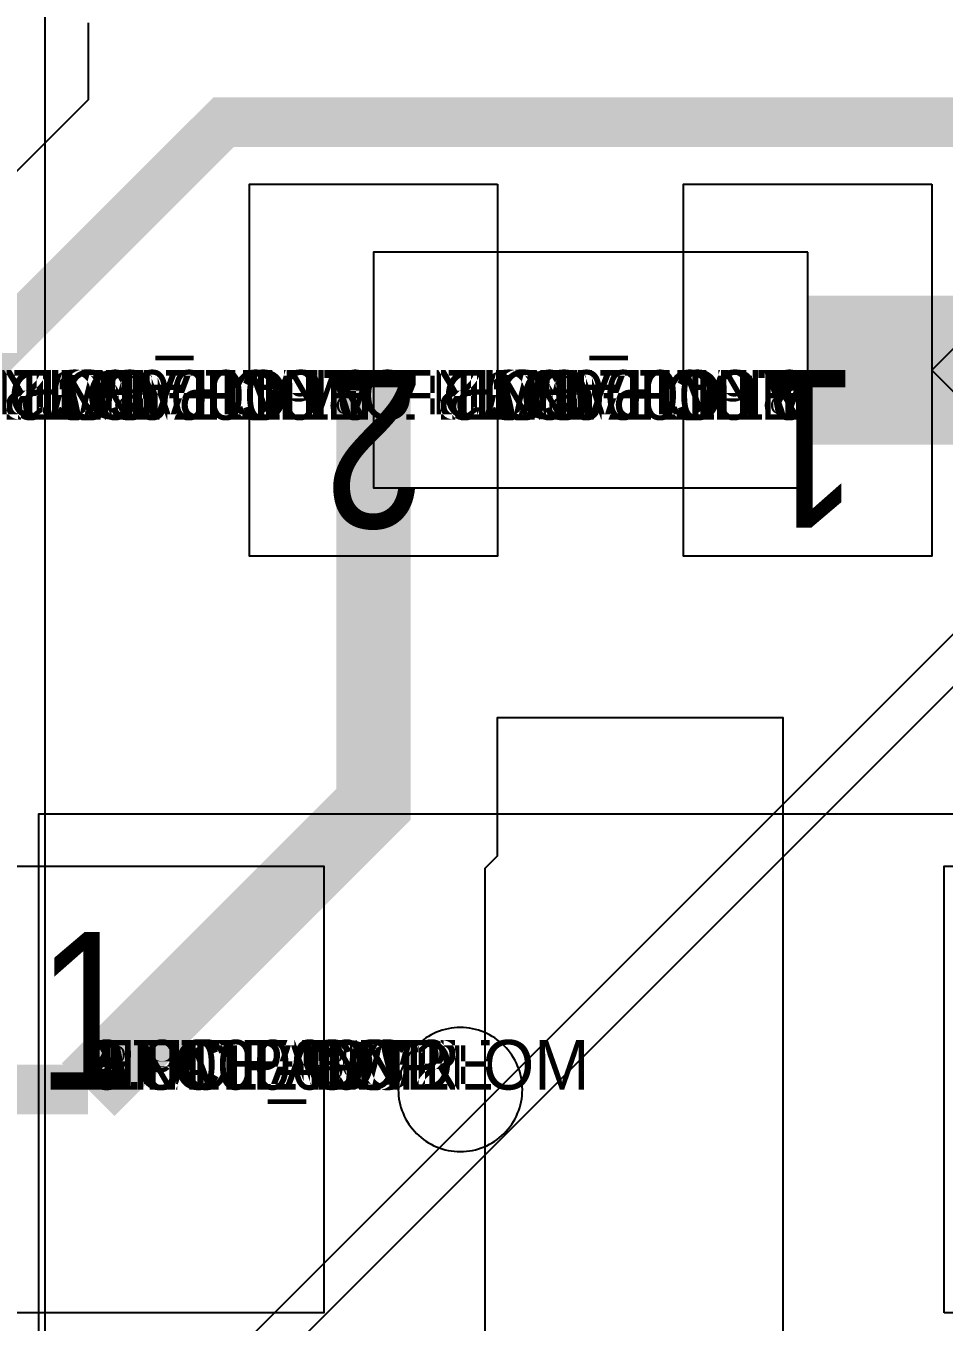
# Model space of a CAD drawing. Extents: x 0 to 323, y 0 to 320.
# Drawn here: x 108.55 to 112.25, y 93.26 to 98.49 of the extents above; entities that cross this region are included whole.
import ezdxf
from ezdxf.enums import TextEntityAlignment as Align

# ---------------------------------------------------------------- set-up
doc = ezdxf.new("R2010")
doc.units = 0
doc.header["$MEASUREMENT"] = 0
doc.layers.get('0').update_dxf_attribs({"linetype": 'CONTINUOUS'})
for name, color, linetype in [('CDN_FIGURES', 7, 'CONTINUOUS'), ('ETCH_BOTTOM', 7, 'CONTINUOUS'), ('ETCH_INT1', 4, 'CONTINUOUS'), ('ETCH_TOP', 2, 'CONTINUOUS'), ('MANUFACTURING_NCLEGEND-1-6', 8, 'CONTINUOUS'), ('PACKAGE_GEOMETRY_ASSEMBLY_TOP', 11, 'CONTINUOUS'), ('PACKAGE_GEOMETRY_PIN_NUMBER', 9, 'CONTINUOUS')]:
    doc.layers.add(name, color=color, linetype=linetype)

# ---------------------------------------------------------------- blocks, each defined once
blk = doc.blocks.new('FIGURE_DIAMOND')
at = {"layer": 'CDN_FIGURES'}
blk.add_lwpolyline([(-0.5, 0), (0, 0.5), (0.5, 0), (0, -0.5)], close=True, dxfattribs=at)
blk = doc.blocks.new('PAD_INFO')
for tag in ['SHAPE_TYPE', 'PAD_HEIGHT', 'PAD_LAYER', 'PAD_TYPE', 'PAD_WIDTH']:
    blk.add_attdef(tag, (0, 0), '', height=0.2)
at = {"flags": 2}
blk.add_attdef('CDN_TYPE', (0, 0), '', height=0.2, dxfattribs=at)
blk = doc.blocks.new('DRILL_INFO')
at = {"flags": 2}
blk.add_attdef('CDN_TYPE', (0, 0), '', height=0.2, dxfattribs=at)
for tag in ['FSHAPE', 'FCHAR', 'DRILL_HEIGHT', 'DIAMETER', 'PLATED', 'DRILL_WIDTH']:
    blk.add_attdef(tag, (0, 0), '', height=0.2)
blk = doc.blocks.new('RC1900X1800TS')
at = {"layer": 'ETCH_TOP'}
blk.add_lwpolyline([(-0.95, -0.9), (-0.95, 0.9), (0.95, 0.9), (0.95, -0.9)], close=True, dxfattribs=at)
ref = blk.add_blockref('PAD_INFO', (0, 0))
ref.add_attrib('PAD_LAYER', 'ETCH_TOP', (0, 0), dxfattribs={"height": 0.2})
ref.add_attrib('SHAPE_TYPE', 'NULL', (0, 0), dxfattribs={"height": 0.2})
ref.add_attrib('PAD_TYPE', 'ANTIPAD', (0, 0), dxfattribs={"height": 0.2})
ref.add_attrib('PAD_WIDTH', '0.000000', (0, 0), dxfattribs={"height": 0.2})
ref.add_attrib('PAD_HEIGHT', '0.000000', (0, 0), dxfattribs={"height": 0.2})
ref = blk.add_blockref('PAD_INFO', (0, 0))
ref.add_attrib('PAD_LAYER', 'ETCH_GND', (0, 0), dxfattribs={"height": 0.2})
ref.add_attrib('SHAPE_TYPE', 'NULL', (0, 0), dxfattribs={"height": 0.2})
ref.add_attrib('PAD_TYPE', 'ANTIPAD', (0, 0), dxfattribs={"height": 0.2})
ref.add_attrib('PAD_WIDTH', '0.000000', (0, 0), dxfattribs={"height": 0.2})
ref.add_attrib('PAD_HEIGHT', '0.000000', (0, 0), dxfattribs={"height": 0.2})
ref = blk.add_blockref('PAD_INFO', (0, 0))
ref.add_attrib('PAD_LAYER', 'ETCH_INT1', (0, 0), dxfattribs={"height": 0.2})
ref.add_attrib('SHAPE_TYPE', 'NULL', (0, 0), dxfattribs={"height": 0.2})
ref.add_attrib('PAD_TYPE', 'ANTIPAD', (0, 0), dxfattribs={"height": 0.2})
ref.add_attrib('PAD_WIDTH', '0.000000', (0, 0), dxfattribs={"height": 0.2})
ref.add_attrib('PAD_HEIGHT', '0.000000', (0, 0), dxfattribs={"height": 0.2})
ref = blk.add_blockref('PAD_INFO', (0, 0))
ref.add_attrib('PAD_LAYER', 'ETCH_INT2', (0, 0), dxfattribs={"height": 0.2})
ref.add_attrib('SHAPE_TYPE', 'NULL', (0, 0), dxfattribs={"height": 0.2})
ref.add_attrib('PAD_TYPE', 'ANTIPAD', (0, 0), dxfattribs={"height": 0.2})
ref.add_attrib('PAD_WIDTH', '0.000000', (0, 0), dxfattribs={"height": 0.2})
ref.add_attrib('PAD_HEIGHT', '0.000000', (0, 0), dxfattribs={"height": 0.2})
ref = blk.add_blockref('PAD_INFO', (0, 0))
ref.add_attrib('PAD_LAYER', 'ETCH_PWR', (0, 0), dxfattribs={"height": 0.2})
ref.add_attrib('SHAPE_TYPE', 'NULL', (0, 0), dxfattribs={"height": 0.2})
ref.add_attrib('PAD_TYPE', 'ANTIPAD', (0, 0), dxfattribs={"height": 0.2})
ref.add_attrib('PAD_WIDTH', '0.000000', (0, 0), dxfattribs={"height": 0.2})
ref.add_attrib('PAD_HEIGHT', '0.000000', (0, 0), dxfattribs={"height": 0.2})
ref = blk.add_blockref('PAD_INFO', (0, 0))
ref.add_attrib('PAD_LAYER', 'ETCH_BOTTOM', (0, 0), dxfattribs={"height": 0.2})
ref.add_attrib('SHAPE_TYPE', 'NULL', (0, 0), dxfattribs={"height": 0.2})
ref.add_attrib('PAD_TYPE', 'ANTIPAD', (0, 0), dxfattribs={"height": 0.2})
ref.add_attrib('PAD_WIDTH', '0.000000', (0, 0), dxfattribs={"height": 0.2})
ref.add_attrib('PAD_HEIGHT', '0.000000', (0, 0), dxfattribs={"height": 0.2})
ref = blk.add_blockref('PAD_INFO', (0, 0))
ref.add_attrib('PAD_LAYER', 'ETCH_TOP', (0, 0), dxfattribs={"height": 0.2})
ref.add_attrib('SHAPE_TYPE', 'NULL', (0, 0), dxfattribs={"height": 0.2})
ref.add_attrib('PAD_TYPE', 'THERMAL', (0, 0), dxfattribs={"height": 0.2})
ref.add_attrib('PAD_WIDTH', '0.000000', (0, 0), dxfattribs={"height": 0.2})
ref.add_attrib('PAD_HEIGHT', '0.000000', (0, 0), dxfattribs={"height": 0.2})
ref = blk.add_blockref('PAD_INFO', (0, 0))
ref.add_attrib('PAD_LAYER', 'ETCH_GND', (0, 0), dxfattribs={"height": 0.2})
ref.add_attrib('SHAPE_TYPE', 'NULL', (0, 0), dxfattribs={"height": 0.2})
ref.add_attrib('PAD_TYPE', 'THERMAL', (0, 0), dxfattribs={"height": 0.2})
ref.add_attrib('PAD_WIDTH', '0.000000', (0, 0), dxfattribs={"height": 0.2})
ref.add_attrib('PAD_HEIGHT', '0.000000', (0, 0), dxfattribs={"height": 0.2})
ref = blk.add_blockref('PAD_INFO', (0, 0))
ref.add_attrib('PAD_LAYER', 'ETCH_INT1', (0, 0), dxfattribs={"height": 0.2})
ref.add_attrib('SHAPE_TYPE', 'NULL', (0, 0), dxfattribs={"height": 0.2})
ref.add_attrib('PAD_TYPE', 'THERMAL', (0, 0), dxfattribs={"height": 0.2})
ref.add_attrib('PAD_WIDTH', '0.000000', (0, 0), dxfattribs={"height": 0.2})
ref.add_attrib('PAD_HEIGHT', '0.000000', (0, 0), dxfattribs={"height": 0.2})
ref = blk.add_blockref('PAD_INFO', (0, 0))
ref.add_attrib('PAD_LAYER', 'ETCH_INT2', (0, 0), dxfattribs={"height": 0.2})
ref.add_attrib('SHAPE_TYPE', 'NULL', (0, 0), dxfattribs={"height": 0.2})
ref.add_attrib('PAD_TYPE', 'THERMAL', (0, 0), dxfattribs={"height": 0.2})
ref.add_attrib('PAD_WIDTH', '0.000000', (0, 0), dxfattribs={"height": 0.2})
ref.add_attrib('PAD_HEIGHT', '0.000000', (0, 0), dxfattribs={"height": 0.2})
ref = blk.add_blockref('PAD_INFO', (0, 0))
ref.add_attrib('PAD_LAYER', 'ETCH_PWR', (0, 0), dxfattribs={"height": 0.2})
ref.add_attrib('SHAPE_TYPE', 'NULL', (0, 0), dxfattribs={"height": 0.2})
ref.add_attrib('PAD_TYPE', 'THERMAL', (0, 0), dxfattribs={"height": 0.2})
ref.add_attrib('PAD_WIDTH', '0.000000', (0, 0), dxfattribs={"height": 0.2})
ref.add_attrib('PAD_HEIGHT', '0.000000', (0, 0), dxfattribs={"height": 0.2})
ref = blk.add_blockref('PAD_INFO', (0, 0))
ref.add_attrib('PAD_LAYER', 'ETCH_BOTTOM', (0, 0), dxfattribs={"height": 0.2})
ref.add_attrib('SHAPE_TYPE', 'NULL', (0, 0), dxfattribs={"height": 0.2})
ref.add_attrib('PAD_TYPE', 'THERMAL', (0, 0), dxfattribs={"height": 0.2})
ref.add_attrib('PAD_WIDTH', '0.000000', (0, 0), dxfattribs={"height": 0.2})
ref.add_attrib('PAD_HEIGHT', '0.000000', (0, 0), dxfattribs={"height": 0.2})
ref = blk.add_blockref('PAD_INFO', (0, 0))
ref.add_attrib('PAD_LAYER', 'ETCH_GND', (0, 0), dxfattribs={"height": 0.2})
ref.add_attrib('SHAPE_TYPE', 'NULL', (0, 0), dxfattribs={"height": 0.2})
ref.add_attrib('PAD_TYPE', 'REGULAR', (0, 0), dxfattribs={"height": 0.2})
ref.add_attrib('PAD_WIDTH', '0.000000', (0, 0), dxfattribs={"height": 0.2})
ref.add_attrib('PAD_HEIGHT', '0.000000', (0, 0), dxfattribs={"height": 0.2})
ref = blk.add_blockref('PAD_INFO', (0, 0))
ref.add_attrib('PAD_LAYER', 'ETCH_INT1', (0, 0), dxfattribs={"height": 0.2})
ref.add_attrib('SHAPE_TYPE', 'NULL', (0, 0), dxfattribs={"height": 0.2})
ref.add_attrib('PAD_TYPE', 'REGULAR', (0, 0), dxfattribs={"height": 0.2})
ref.add_attrib('PAD_WIDTH', '0.000000', (0, 0), dxfattribs={"height": 0.2})
ref.add_attrib('PAD_HEIGHT', '0.000000', (0, 0), dxfattribs={"height": 0.2})
ref = blk.add_blockref('PAD_INFO', (0, 0))
ref.add_attrib('PAD_LAYER', 'ETCH_INT2', (0, 0), dxfattribs={"height": 0.2})
ref.add_attrib('SHAPE_TYPE', 'NULL', (0, 0), dxfattribs={"height": 0.2})
ref.add_attrib('PAD_TYPE', 'REGULAR', (0, 0), dxfattribs={"height": 0.2})
ref.add_attrib('PAD_WIDTH', '0.000000', (0, 0), dxfattribs={"height": 0.2})
ref.add_attrib('PAD_HEIGHT', '0.000000', (0, 0), dxfattribs={"height": 0.2})
ref = blk.add_blockref('PAD_INFO', (0, 0))
ref.add_attrib('PAD_LAYER', 'ETCH_PWR', (0, 0), dxfattribs={"height": 0.2})
ref.add_attrib('SHAPE_TYPE', 'NULL', (0, 0), dxfattribs={"height": 0.2})
ref.add_attrib('PAD_TYPE', 'REGULAR', (0, 0), dxfattribs={"height": 0.2})
ref.add_attrib('PAD_WIDTH', '0.000000', (0, 0), dxfattribs={"height": 0.2})
ref.add_attrib('PAD_HEIGHT', '0.000000', (0, 0), dxfattribs={"height": 0.2})
ref = blk.add_blockref('PAD_INFO', (0, 0))
ref.add_attrib('PAD_LAYER', 'ETCH_BOTTOM', (0, 0), dxfattribs={"height": 0.2})
ref.add_attrib('SHAPE_TYPE', 'NULL', (0, 0), dxfattribs={"height": 0.2})
ref.add_attrib('PAD_TYPE', 'REGULAR', (0, 0), dxfattribs={"height": 0.2})
ref.add_attrib('PAD_WIDTH', '0.000000', (0, 0), dxfattribs={"height": 0.2})
ref.add_attrib('PAD_HEIGHT', '0.000000', (0, 0), dxfattribs={"height": 0.2})
ref = blk.add_blockref('DRILL_INFO', (0, 0))
ref.add_attrib('DIAMETER', '0.000000', (0, 0), dxfattribs={"height": 0.2})
ref.add_attrib('PLATED', 'PLATED', (0, 0), dxfattribs={"height": 0.2})
ref.add_attrib('FSHAPE', 'NULL', (0, 0), dxfattribs={"height": 0.2})
ref.add_attrib('DRILL_WIDTH', '0.000000', (0, 0), dxfattribs={"height": 0.2})
ref.add_attrib('DRILL_HEIGHT', '0.000000', (0, 0), dxfattribs={"height": 0.2})
ref = blk.add_blockref('PAD_INFO', (0, 0))
ref.add_attrib('PAD_LAYER', 'ETCH_TOP', (0, 0), dxfattribs={"height": 0.2})
ref.add_attrib('SHAPE_TYPE', 'RECTANGLE', (0, 0), dxfattribs={"height": 0.2})
ref.add_attrib('PAD_TYPE', 'REGULAR', (0, 0), dxfattribs={"height": 0.2})
ref.add_attrib('PAD_WIDTH', '1.900000', (0, 0), dxfattribs={"height": 0.2})
ref.add_attrib('PAD_HEIGHT', '1.800000', (0, 0), dxfattribs={"height": 0.2})
for tag in ['CDN_TYPE', 'PIN']:
    blk.add_attdef(tag, (0, 0), '', height=0.2)
at = {"flags": 2}
for tag in ['PSTKNAME', 'BBV']:
    blk.add_attdef(tag, (0, 0), '', height=0.2, dxfattribs=at)
blk = doc.blocks.new('F236')
at = {"layer": 'PACKAGE_GEOMETRY_ASSEMBLY_TOP'}
blk.add_lwpolyline([(-0.2, -6.19), (4.6, -6.19), (4.6, 1.11), (-0.2, 1.11)], close=True, dxfattribs=at)
blk.add_lwpolyline([(1.5, 0.25, 0.414214), (1.25, 0, 0.414214), (1.5, -0.25, 0.414214), (1.75, 0, 0.414214), (1.5, 0.25)], format="xyb", close=True, dxfattribs=at)
at = {"layer": 'ETCH_TOP'}
ref = blk.add_blockref('RC1900X1800TS', (0, 0), dxfattribs=at)
ref.add_attrib('CDN_TYPE', 'PIN', (0, 0), dxfattribs={"height": 0.2})
ref.add_attrib('PIN', '1', (0, 0), dxfattribs={"height": 0.2})
ref = blk.add_blockref('RC1900X1800TS', (4.4, 0), dxfattribs=at)
ref.add_attrib('CDN_TYPE', 'PIN', (0, 0), dxfattribs={"height": 0.2})
ref.add_attrib('PIN', '4', (0, 0), dxfattribs={"height": 0.2})
ref = blk.add_blockref('RC1900X1800TS', (0, -5.08), dxfattribs=at)
ref.add_attrib('CDN_TYPE', 'PIN', (0, 0), dxfattribs={"height": 0.2})
ref.add_attrib('PIN', '2', (0, 0), dxfattribs={"height": 0.2})
ref = blk.add_blockref('RC1900X1800TS', (4.4, -5.08), dxfattribs=at)
ref.add_attrib('CDN_TYPE', 'PIN', (0, 0), dxfattribs={"height": 0.2})
ref.add_attrib('PIN', '3', (0, 0), dxfattribs={"height": 0.2})
at = {"flags": 2}
for tag in ['SYMBOL_TYPE', 'CDN_TYPE', 'REFDES']:
    blk.add_attdef(tag, (0, 0), '', height=0.2, dxfattribs=at)
blk = doc.blocks.new('RC1000X1500TS')
at = {"layer": 'ETCH_TOP'}
blk.add_lwpolyline([(-0.5, -0.75), (-0.5, 0.75), (0.5, 0.75), (0.5, -0.75)], close=True, dxfattribs=at)
ref = blk.add_blockref('PAD_INFO', (0, 0))
ref.add_attrib('PAD_LAYER', 'ETCH_TOP', (0, 0), dxfattribs={"height": 0.2})
ref.add_attrib('SHAPE_TYPE', 'NULL', (0, 0), dxfattribs={"height": 0.2})
ref.add_attrib('PAD_TYPE', 'ANTIPAD', (0, 0), dxfattribs={"height": 0.2})
ref.add_attrib('PAD_WIDTH', '0.000000', (0, 0), dxfattribs={"height": 0.2})
ref.add_attrib('PAD_HEIGHT', '0.000000', (0, 0), dxfattribs={"height": 0.2})
ref = blk.add_blockref('PAD_INFO', (0, 0))
ref.add_attrib('PAD_LAYER', 'ETCH_GND', (0, 0), dxfattribs={"height": 0.2})
ref.add_attrib('SHAPE_TYPE', 'NULL', (0, 0), dxfattribs={"height": 0.2})
ref.add_attrib('PAD_TYPE', 'ANTIPAD', (0, 0), dxfattribs={"height": 0.2})
ref.add_attrib('PAD_WIDTH', '0.000000', (0, 0), dxfattribs={"height": 0.2})
ref.add_attrib('PAD_HEIGHT', '0.000000', (0, 0), dxfattribs={"height": 0.2})
ref = blk.add_blockref('PAD_INFO', (0, 0))
ref.add_attrib('PAD_LAYER', 'ETCH_INT1', (0, 0), dxfattribs={"height": 0.2})
ref.add_attrib('SHAPE_TYPE', 'NULL', (0, 0), dxfattribs={"height": 0.2})
ref.add_attrib('PAD_TYPE', 'ANTIPAD', (0, 0), dxfattribs={"height": 0.2})
ref.add_attrib('PAD_WIDTH', '0.000000', (0, 0), dxfattribs={"height": 0.2})
ref.add_attrib('PAD_HEIGHT', '0.000000', (0, 0), dxfattribs={"height": 0.2})
ref = blk.add_blockref('PAD_INFO', (0, 0))
ref.add_attrib('PAD_LAYER', 'ETCH_INT2', (0, 0), dxfattribs={"height": 0.2})
ref.add_attrib('SHAPE_TYPE', 'NULL', (0, 0), dxfattribs={"height": 0.2})
ref.add_attrib('PAD_TYPE', 'ANTIPAD', (0, 0), dxfattribs={"height": 0.2})
ref.add_attrib('PAD_WIDTH', '0.000000', (0, 0), dxfattribs={"height": 0.2})
ref.add_attrib('PAD_HEIGHT', '0.000000', (0, 0), dxfattribs={"height": 0.2})
ref = blk.add_blockref('PAD_INFO', (0, 0))
ref.add_attrib('PAD_LAYER', 'ETCH_PWR', (0, 0), dxfattribs={"height": 0.2})
ref.add_attrib('SHAPE_TYPE', 'NULL', (0, 0), dxfattribs={"height": 0.2})
ref.add_attrib('PAD_TYPE', 'ANTIPAD', (0, 0), dxfattribs={"height": 0.2})
ref.add_attrib('PAD_WIDTH', '0.000000', (0, 0), dxfattribs={"height": 0.2})
ref.add_attrib('PAD_HEIGHT', '0.000000', (0, 0), dxfattribs={"height": 0.2})
ref = blk.add_blockref('PAD_INFO', (0, 0))
ref.add_attrib('PAD_LAYER', 'ETCH_BOTTOM', (0, 0), dxfattribs={"height": 0.2})
ref.add_attrib('SHAPE_TYPE', 'NULL', (0, 0), dxfattribs={"height": 0.2})
ref.add_attrib('PAD_TYPE', 'ANTIPAD', (0, 0), dxfattribs={"height": 0.2})
ref.add_attrib('PAD_WIDTH', '0.000000', (0, 0), dxfattribs={"height": 0.2})
ref.add_attrib('PAD_HEIGHT', '0.000000', (0, 0), dxfattribs={"height": 0.2})
ref = blk.add_blockref('PAD_INFO', (0, 0))
ref.add_attrib('PAD_LAYER', 'ETCH_TOP', (0, 0), dxfattribs={"height": 0.2})
ref.add_attrib('SHAPE_TYPE', 'NULL', (0, 0), dxfattribs={"height": 0.2})
ref.add_attrib('PAD_TYPE', 'THERMAL', (0, 0), dxfattribs={"height": 0.2})
ref.add_attrib('PAD_WIDTH', '0.000000', (0, 0), dxfattribs={"height": 0.2})
ref.add_attrib('PAD_HEIGHT', '0.000000', (0, 0), dxfattribs={"height": 0.2})
ref = blk.add_blockref('PAD_INFO', (0, 0))
ref.add_attrib('PAD_LAYER', 'ETCH_GND', (0, 0), dxfattribs={"height": 0.2})
ref.add_attrib('SHAPE_TYPE', 'NULL', (0, 0), dxfattribs={"height": 0.2})
ref.add_attrib('PAD_TYPE', 'THERMAL', (0, 0), dxfattribs={"height": 0.2})
ref.add_attrib('PAD_WIDTH', '0.000000', (0, 0), dxfattribs={"height": 0.2})
ref.add_attrib('PAD_HEIGHT', '0.000000', (0, 0), dxfattribs={"height": 0.2})
ref = blk.add_blockref('PAD_INFO', (0, 0))
ref.add_attrib('PAD_LAYER', 'ETCH_INT1', (0, 0), dxfattribs={"height": 0.2})
ref.add_attrib('SHAPE_TYPE', 'NULL', (0, 0), dxfattribs={"height": 0.2})
ref.add_attrib('PAD_TYPE', 'THERMAL', (0, 0), dxfattribs={"height": 0.2})
ref.add_attrib('PAD_WIDTH', '0.000000', (0, 0), dxfattribs={"height": 0.2})
ref.add_attrib('PAD_HEIGHT', '0.000000', (0, 0), dxfattribs={"height": 0.2})
ref = blk.add_blockref('PAD_INFO', (0, 0))
ref.add_attrib('PAD_LAYER', 'ETCH_INT2', (0, 0), dxfattribs={"height": 0.2})
ref.add_attrib('SHAPE_TYPE', 'NULL', (0, 0), dxfattribs={"height": 0.2})
ref.add_attrib('PAD_TYPE', 'THERMAL', (0, 0), dxfattribs={"height": 0.2})
ref.add_attrib('PAD_WIDTH', '0.000000', (0, 0), dxfattribs={"height": 0.2})
ref.add_attrib('PAD_HEIGHT', '0.000000', (0, 0), dxfattribs={"height": 0.2})
ref = blk.add_blockref('PAD_INFO', (0, 0))
ref.add_attrib('PAD_LAYER', 'ETCH_PWR', (0, 0), dxfattribs={"height": 0.2})
ref.add_attrib('SHAPE_TYPE', 'NULL', (0, 0), dxfattribs={"height": 0.2})
ref.add_attrib('PAD_TYPE', 'THERMAL', (0, 0), dxfattribs={"height": 0.2})
ref.add_attrib('PAD_WIDTH', '0.000000', (0, 0), dxfattribs={"height": 0.2})
ref.add_attrib('PAD_HEIGHT', '0.000000', (0, 0), dxfattribs={"height": 0.2})
ref = blk.add_blockref('PAD_INFO', (0, 0))
ref.add_attrib('PAD_LAYER', 'ETCH_BOTTOM', (0, 0), dxfattribs={"height": 0.2})
ref.add_attrib('SHAPE_TYPE', 'NULL', (0, 0), dxfattribs={"height": 0.2})
ref.add_attrib('PAD_TYPE', 'THERMAL', (0, 0), dxfattribs={"height": 0.2})
ref.add_attrib('PAD_WIDTH', '0.000000', (0, 0), dxfattribs={"height": 0.2})
ref.add_attrib('PAD_HEIGHT', '0.000000', (0, 0), dxfattribs={"height": 0.2})
ref = blk.add_blockref('PAD_INFO', (0, 0))
ref.add_attrib('PAD_LAYER', 'ETCH_GND', (0, 0), dxfattribs={"height": 0.2})
ref.add_attrib('SHAPE_TYPE', 'NULL', (0, 0), dxfattribs={"height": 0.2})
ref.add_attrib('PAD_TYPE', 'REGULAR', (0, 0), dxfattribs={"height": 0.2})
ref.add_attrib('PAD_WIDTH', '0.000000', (0, 0), dxfattribs={"height": 0.2})
ref.add_attrib('PAD_HEIGHT', '0.000000', (0, 0), dxfattribs={"height": 0.2})
ref = blk.add_blockref('PAD_INFO', (0, 0))
ref.add_attrib('PAD_LAYER', 'ETCH_INT1', (0, 0), dxfattribs={"height": 0.2})
ref.add_attrib('SHAPE_TYPE', 'NULL', (0, 0), dxfattribs={"height": 0.2})
ref.add_attrib('PAD_TYPE', 'REGULAR', (0, 0), dxfattribs={"height": 0.2})
ref.add_attrib('PAD_WIDTH', '0.000000', (0, 0), dxfattribs={"height": 0.2})
ref.add_attrib('PAD_HEIGHT', '0.000000', (0, 0), dxfattribs={"height": 0.2})
ref = blk.add_blockref('PAD_INFO', (0, 0))
ref.add_attrib('PAD_LAYER', 'ETCH_INT2', (0, 0), dxfattribs={"height": 0.2})
ref.add_attrib('SHAPE_TYPE', 'NULL', (0, 0), dxfattribs={"height": 0.2})
ref.add_attrib('PAD_TYPE', 'REGULAR', (0, 0), dxfattribs={"height": 0.2})
ref.add_attrib('PAD_WIDTH', '0.000000', (0, 0), dxfattribs={"height": 0.2})
ref.add_attrib('PAD_HEIGHT', '0.000000', (0, 0), dxfattribs={"height": 0.2})
ref = blk.add_blockref('PAD_INFO', (0, 0))
ref.add_attrib('PAD_LAYER', 'ETCH_PWR', (0, 0), dxfattribs={"height": 0.2})
ref.add_attrib('SHAPE_TYPE', 'NULL', (0, 0), dxfattribs={"height": 0.2})
ref.add_attrib('PAD_TYPE', 'REGULAR', (0, 0), dxfattribs={"height": 0.2})
ref.add_attrib('PAD_WIDTH', '0.000000', (0, 0), dxfattribs={"height": 0.2})
ref.add_attrib('PAD_HEIGHT', '0.000000', (0, 0), dxfattribs={"height": 0.2})
ref = blk.add_blockref('PAD_INFO', (0, 0))
ref.add_attrib('PAD_LAYER', 'ETCH_BOTTOM', (0, 0), dxfattribs={"height": 0.2})
ref.add_attrib('SHAPE_TYPE', 'NULL', (0, 0), dxfattribs={"height": 0.2})
ref.add_attrib('PAD_TYPE', 'REGULAR', (0, 0), dxfattribs={"height": 0.2})
ref.add_attrib('PAD_WIDTH', '0.000000', (0, 0), dxfattribs={"height": 0.2})
ref.add_attrib('PAD_HEIGHT', '0.000000', (0, 0), dxfattribs={"height": 0.2})
ref = blk.add_blockref('DRILL_INFO', (0, 0))
ref.add_attrib('DIAMETER', '0.000000', (0, 0), dxfattribs={"height": 0.2})
ref.add_attrib('PLATED', 'PLATED', (0, 0), dxfattribs={"height": 0.2})
ref.add_attrib('FSHAPE', 'NULL', (0, 0), dxfattribs={"height": 0.2})
ref.add_attrib('DRILL_WIDTH', '0.000000', (0, 0), dxfattribs={"height": 0.2})
ref.add_attrib('DRILL_HEIGHT', '0.000000', (0, 0), dxfattribs={"height": 0.2})
ref = blk.add_blockref('PAD_INFO', (0, 0))
ref.add_attrib('PAD_LAYER', 'ETCH_TOP', (0, 0), dxfattribs={"height": 0.2})
ref.add_attrib('SHAPE_TYPE', 'RECTANGLE', (0, 0), dxfattribs={"height": 0.2})
ref.add_attrib('PAD_TYPE', 'REGULAR', (0, 0), dxfattribs={"height": 0.2})
ref.add_attrib('PAD_WIDTH', '1.000000', (0, 0), dxfattribs={"height": 0.2})
ref.add_attrib('PAD_HEIGHT', '1.500000', (0, 0), dxfattribs={"height": 0.2})
for tag in ['CDN_TYPE', 'PIN']:
    blk.add_attdef(tag, (0, 0), '', height=0.2)
at = {"flags": 2}
for tag in ['PSTKNAME', 'BBV']:
    blk.add_attdef(tag, (0, 0), '', height=0.2, dxfattribs=at)
blk = doc.blocks.new('F56')
at = {"layer": 'PACKAGE_GEOMETRY_ASSEMBLY_TOP'}
blk.add_lwpolyline([(0, -0.475), (1.75, -0.475), (1.75, 0.475), (0, 0.475)], close=True, dxfattribs=at)
at = {"layer": 'ETCH_TOP'}
ref = blk.add_blockref('RC1000X1500TS', (0, 0), dxfattribs=at)
ref.add_attrib('CDN_TYPE', 'PIN', (0, 0), dxfattribs={"height": 0.2})
ref.add_attrib('PIN', '1', (0, 0), dxfattribs={"height": 0.2})
ref = blk.add_blockref('RC1000X1500TS', (1.75, 0), dxfattribs=at)
ref.add_attrib('CDN_TYPE', 'PIN', (0, 0), dxfattribs={"height": 0.2})
ref.add_attrib('PIN', '2', (0, 0), dxfattribs={"height": 0.2})
at = {"flags": 2}
for tag in ['SYMBOL_TYPE', 'CDN_TYPE', 'REFDES']:
    blk.add_attdef(tag, (0, 0), '', height=0.2, dxfattribs=at)

msp = doc.modelspace()

# ---------------------------------------------------------------- linework, layer by layer
at = {"layer": 'ETCH_BOTTOM'}
msp.add_lwpolyline([(126.8079, 109.2307, -0.63966), (124.9921, 109.2307, 0.639881), (124.8079, 109.2307, -0.63966), (122.9921, 109.2307, 0.639881), (122.8079, 109.2307, -0.63966), (120.9921, 109.2307, 0.639881), (120.8079, 109.2307, -0.63966), (118.9921, 109.2307, 0.639881), (118.8079, 109.2307, -0.510698), (117.2179, 108.9186), (117.1821, 108.952), (108.6251, 100.395), (108.6251, 83.2607), (101.4001, 76.0357), (101.4001, 68.0857)], format="xyb", dxfattribs=at)
at = {"layer": 'ETCH_INT1'}
msp.add_lwpolyline([(114.35, 99.75), (114.35, 98.1), (113.5555, 97.3055, -0.507196), (113.3938, 97.3305, 1.365167), (112.7195, 96.6562, -0.507196), (112.7445, 96.4945), (104.95, 88.7), (104.95, 86.4), (99.2248, 80.6748, -0.386669), (99.0885, 80.6683, 0.958727), (98.3817, 79.9615, -0.386669), (98.3752, 79.8252), (94.85, 76.3), (94.8, 76.3), (94.8, 75.2), (94.6944, 75.0944), (94.6403, 75.1484), (94.6443, 75.1738, 2.559438), (94.114, 74.7512, -0.642421), (94.1784, 74.5784), (93.1, 73.5)], format="xyb", dxfattribs=at)
msp.add_lwpolyline([(93.4232, 70.5355, -0.668179), (93.2501, 70.6072), (93.2501, 73.4378), (94.9501, 75.1378), (94.9501, 76.1878), (105.1001, 86.3378), (105.1001, 88.6378), (112.962, 96.4997), (112.9814, 96.5007, 0.383872), (113.5493, 97.0686), (113.5503, 97.088), (114.3268, 97.8645, -0.668179), (114.4999, 97.7928), (114.4999, 95.0378), (114.6137, 94.924, -0.539677), (114.5793, 94.758, 1.52294), (115.358, 93.9793, -0.539677), (115.524, 94.0137), (115.6999, 93.8378), (115.6999, 80.4878), (118.5999, 77.5878), (118.5999, 71.9501), (93.4499, 71.9501), (93.4499, 70.5622)], format="xyb", close=True, dxfattribs=at)
at = {"layer": 'ETCH_TOP'}
for points, format in [([(108.7999, 98.5001), (108.7999, 98.19), (104.6999, 94.09), (104.6999, 90.7501), (101.6999, 90.7501), (101.6999, 88.9501), (98.8001, 88.9501), (98.8001, 91.6501), (94.4314, 91.6501, -0.668179), (94.3597, 91.8232), (98.7001, 96.1636), (98.7001, 98.1999), (101.0001, 98.1999), (101.0001, 98.9163)], "xyb"), ([(93.85, 78.7, 0.2, 0.2, 0), (99.55, 78.7, 0.2, 0.2, 0), (102.6, 81.75, 0.2, 0.2, 0), (103.5986, 81.75, 0.2, 0.2, 0), (105.15, 83.3014, 0.2, 0.2, 0), (105.15, 93.9036, 0.2, 0.2, 0), (109.3464, 98.1, 0.2, 0.2, 0), (113.3014, 98.1, 0.2, 0.2, 0), (116.3014, 95.1, 0.2, 0.2, 0), (119.45, 95.1, 0.2, 0.2, 0), (119.45, 95.85, 0.2, 0.2, 0)], "xyseb"), ([(111.7, 97.1, 0.6, 0.6, 0), (112.95, 97.1, 0.6, 0.6, 0)], "xyseb"), ([(109.95, 97.1, 0.3, 0.3, 0), (109.95, 95.35, 0.3, 0.3, 0), (108.8, 94.2, 0.3, 0.3, 0)], "xyseb"), ([(100.5597, 79.0732), (102.7864, 81.2999), (103.785, 81.2999), (105.6001, 83.115), (105.6001, 93.7172), (105.8561, 93.9732, -0.494492), (106.0158, 93.9518, 0.38812), (106.6582, 93.7453), (106.6682, 93.7499), (107.1999, 93.7499), (107.1999, 92.6499), (110.4001, 92.6499), (110.4001, 95.0929), (110.4501, 95.1429), (110.4501, 95.6999), (111.5999, 95.6999), (111.5999, 92.6499), (114.8001, 92.6499)], "xyb"), ([(106.45, 94.2, 0.2, 0.2, 0), (108.8, 94.2, 0.2, 0.2, 0)], "xyseb")]:
    msp.add_lwpolyline(points, format=format, dxfattribs=at)

# ---------------------------------------------------------------- block references
at = {"rotation": 180}
msp.add_blockref('F56', (111.7, 97.1), dxfattribs=at)
msp.add_blockref('F236', (108.8, 94.2))
at = {"layer": 'MANUFACTURING_NCLEGEND-1-6', "xscale": 1.5, "yscale": 1.5}
msp.add_blockref('FIGURE_DIAMOND', (112.95, 97.1), dxfattribs=at)

# ---------------------------------------------------------------- texts
at = {"layer": 'PACKAGE_GEOMETRY_PIN_NUMBER', "width": 0.88}
for s, p in [('2', (109.95, 97.1)), ('1', (111.7, 97.1))]:
    msp.add_text(s, height=0.635, rotation=180, dxfattribs=at).set_placement(p, align=Align.CENTER)
msp.add_text('1', height=0.635, dxfattribs=at).set_placement((108.8, 94.2), align=Align.CENTER)

doc.saveas('drawing.dxf')
